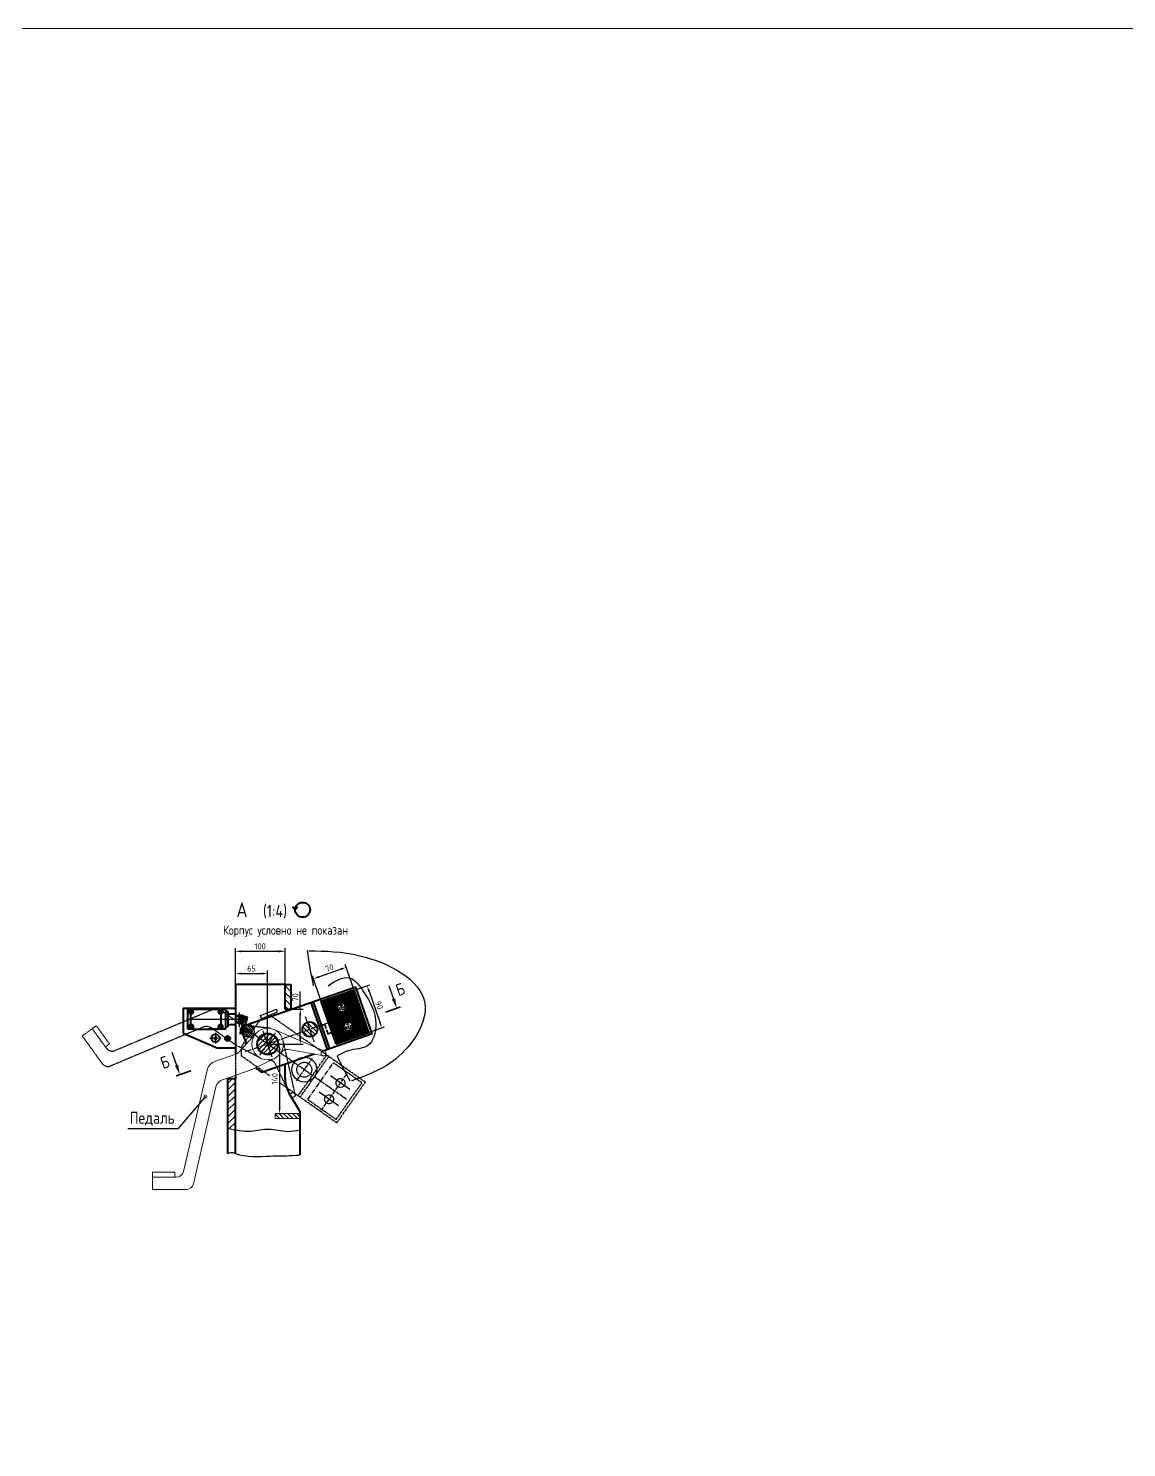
# Model space of a CAD drawing. Header units: millimetres. Extents: x 467 to 39028, y -12467 to 24298.
# Drawn here: x 27612 to 29822, y 9491 to 12346 of the extents above; entities that cross this region are included whole.
import ezdxf
from ezdxf.enums import TextEntityAlignment as Align

# ---------------------------------------------------------------- set-up
doc = ezdxf.new("R2010")
doc.units = ezdxf.units.MM
for name, pattern in [('CENTER', [50.8, 31.75, -6.35, 6.35, -6.35]), ('CENTER2', [1.125, 0.75, -0.125, 0.125, -0.125]), ('HIDDEN', [9.525, 6.35, -3.175]), ('PHANTOM', [2.5, 1.25, -0.25, 0.25, -0.25, 0.25, -0.25])]:
    doc.linetypes.add(name, pattern=pattern)
for name, color, linetype in [('atr_sbr', 7, 'Continuous'), ('Bord', 1, 'Continuous'), ('Cen', 5, 'CENTER'), ('CEN2', 5, 'CENTER2'), ('Dim', 7, 'Continuous'), ('Hatch', 250, 'Continuous'), ('Hide', 250, 'HIDDEN'), ('PHAN', 5, 'PHANTOM'), ('Text', 3, 'Continuous'), ('Textb', 6, 'Continuous')]:
    doc.layers.add(name, color=color, linetype=linetype)
doc.layers.add('Con', color=6, linetype='Continuous', lineweight=18)
doc.layers.add('Cont', color=6, linetype='Continuous', lineweight=40)
doc.styles.add('GOST2_304', font='cs_gost2304.shx', dxfattribs={"oblique": 15})
doc.styles.get("Standard").update_dxf_attribs({"font": 'ISOCP.SHX', "oblique": 15, "bigfont": 'bigfont.shx'})
doc.styles.add('Style1', font='romans.shx', dxfattribs={"width": 0.8})
doc.dimstyles.new('LIN_4', dxfattribs={"dimscale": 4, "dimtxt": 3, "dimasz": 3, "dimexe": 1.5, "dimexo": 0, "dimgap": 1, "dimtad": 1, "dimdec": 0, "dimzin": 13, "dimdsep": 46, "dimtxsty": 'Style1', "dimcen": 0, "dimclrt": 3, "dimadec": 0, "dimazin": 0, "dimtfac": 1, "dimtdec": 0, "dimtmove": 0, "dimatfit": 3, "dimfxl": 1, "dimtolj": 1, "dimtzin": 13, "dimarcsym": 0})
doc.dimstyles.new('Poz_15', dxfattribs={"dimscale": 15, "dimtxt": 6, "dimasz": 3, "dimexe": 1.25, "dimexo": 0, "dimgap": 1.5, "dimtad": 2, "dimtih": 1, "dimtoh": 1, "dimdec": 0, "dimtxsty": 'Style1', "dimblk": 'DOTSMALL', "dimcen": 2.5, "dimclrt": 6, "dimadec": 0, "dimazin": 0, "dimtfac": 1, "dimtdec": 0, "dimtmove": 0, "dimatfit": 3, "dimldrblk": 'DOTSMALL', "dimfxl": 1, "dimarcsym": 0})

# ---------------------------------------------------------------- blocks, each defined once
blk = doc.blocks.new('еншае')
at = {"layer": 'CEN2', "linetype": 'Continuous'}
for p, q in [((34921.6, 94.8), (34921.6, 65.4)), ((34815.2, 79), (34938.5, 79))]:
    blk.add_line(p, q, dxfattribs=at)
at = {"layer": 'Cont'}
for p, q in [((34817.7, 99.2), (34817.7, 58.7)), ((34829.2, 99.2), (34817.7, 99.2)), ((34827.9, 94.7), (34820.4, 94.5)), ((34820.4, 93.3), (34827.9, 93.5)), ((34824.2, 89.2), (34824.2, 68.8)), ((34829, 98.8), (34879.4, 98.8)), ((34829, 94), (34829, 98.8)), ((34829.2, 99.2), (34859.2, 99.2)), ((34893.7, 99.2), (34859.2, 99.2)), ((34879.4, 98.8), (34879.4, 94)), ((34887.9, 94.6), (34880.4, 94.6)), ((34880.4, 93.4), (34887.9, 93.4)), ((34884.2, 68.8), (34884.2, 89.2)), ((34893.7, 79), (34893.7, 99.2)), ((34898.7, 94.2), (34893.7, 94.2)), ((34898.7, 63.7), (34898.7, 94.2)), ((34898.7, 89.5), (34913.7, 89.5)), ((34913.7, 68.5), (34913.7, 89.5)), ((34817.7, 58.7), (34893.7, 58.7)), ((34827.9, 64.6), (34820.4, 64.6)), ((34820.4, 63.4), (34827.9, 63.4)), ((34829, 64), (34829, 59.2)), ((34829, 59.2), (34879.4, 59.2)), ((34879.4, 59.2), (34879.4, 64)), ((34887.9, 64.7), (34880.4, 64.5)), ((34880.4, 63.3), (34888, 63.5)), ((34893.7, 58.7), (34893.7, 79)), ((34898.7, 63.7), (34893.7, 63.7)), ((34898.7, 68.5), (34913.7, 68.5)), ((34913.7, 85.2), (34915.7, 85.2)), ((34913.7, 72.7), (34915.7, 72.7)), ((34924.8, 84.8), (34915.2, 84.8)), ((34915.2, 73.2), (34924.8, 73.2)), ((34924.8, 73.2), (34924.8, 84.8))]:
    blk.add_line(p, q, dxfattribs=at)
for centre, radius in [((34824.2, 94), 4.25), ((34884.2, 94), 4.25), ((34824.2, 64), 4.25), ((34884.2, 64), 4.25), ((34921.5, 78.9), 1.96)]:
    blk.add_circle(centre, radius, dxfattribs=at)
for centre, radius, start, end in [((34824.2, 94), 3.81, 171.9988, 190.1177), ((34824.2, 94), 4.79, 270, 0), ((34824.2, 94), 3.81, 351.9988, 10.1177), ((34884.2, 94), 4.79, 180, 270), ((34884.2, 94), 3.81, 171.4607, 189.5796), ((34884.2, 94), 3.81, 351.4607, 9.5796), ((34921.6, 79), 8.6, 222.5121, 137.4879), ((34824.2, 64), 3.81, 170.8375, 188.9564), ((34824.2, 64), 4.79, 0, 90), ((34824.2, 64), 3.81, 350.8375, 8.9564), ((34884.2, 64), 4.79, 90, 180), ((34884.2, 64), 3.81, 173.0689, 191.1878), ((34884.2, 64), 3.81, 353.0689, 11.1878)]:
    blk.add_arc(centre, radius, start, end, dxfattribs=at)
at = {"layer": 'PHAN'}
for p, q in [((34928.8, 84.8), (34919.2, 84.8)), ((34919.2, 73.2), (34928.8, 73.2)), ((34928.8, 73.2), (34928.8, 84.8))]:
    blk.add_line(p, q, dxfattribs=at)
blk.add_circle((34925.5, 78.9), 1.96, dxfattribs=at)
blk.add_arc((34925.6, 79), 8.6, 222.5121, 137.4879, dxfattribs=at)
blk = doc.blocks.new('*D341')
at = {"layer": 'Defpoints', "color": 0, "transparency": 16777216}
for p in [(28028.7, 10422.9), (28093.7, 10444.7), (28093.7, 10302.9)]:
    blk.add_point(p, dxfattribs=at)
at = {"layer": 'Dim', "color": 0, "lineweight": -2, "transparency": 16777216}
for p, q in [((28028.7, 10422.9), (28028.7, 10450.7)), ((28093.7, 10302.9), (28093.7, 10450.7)), ((28040.7, 10444.7), (28081.7, 10444.7))]:
    blk.add_line(p, q, dxfattribs=at)
at = {"layer": 'Dim', "color": 0, "transparency": 16777216}
for points in [[(28040.7, 10446.7), (28040.7, 10442.7), (28028.7, 10444.7)], [(28081.7, 10446.7), (28081.7, 10442.7), (28093.7, 10444.7)]]:
    blk.add_solid(points, dxfattribs=at)
at = {"layer": 'Dim', "color": 3, "transparency": 16777216, "insert": (28061.2, 10454.7), "char_height": 12, "attachment_point": 5, "style": 'Style1'}
blk.add_mtext('65', dxfattribs=at)
blk = doc.blocks.new('*D336')
at = {"layer": 'Defpoints', "color": 0, "transparency": 16777216}
for p in [(28140.7, 10372.9), (28159.3, 10372.9), (28093.7, 10302.9)]:
    blk.add_point(p, dxfattribs=at)
at = {"layer": 'Dim', "color": 0, "lineweight": -2, "transparency": 16777216}
for p, q in [((28159.3, 10372.9), (28159.3, 10408.4)), ((28140.7, 10372.9), (28165.3, 10372.9)), ((28159.3, 10314.9), (28159.3, 10360.9)), ((28093.7, 10302.9), (28165.3, 10302.9))]:
    blk.add_line(p, q, dxfattribs=at)
at = {"layer": 'Dim', "color": 0, "transparency": 16777216}
for points in [[(28157.3, 10360.9), (28161.3, 10360.9), (28159.3, 10372.9)], [(28157.3, 10314.9), (28161.3, 10314.9), (28159.3, 10302.9)]]:
    blk.add_solid(points, dxfattribs=at)
at = {"layer": 'Dim', "color": 3, "transparency": 16777216, "insert": (28149.3, 10396.7), "char_height": 12, "attachment_point": 5, "rotation": 90, "style": 'Style1'}
blk.add_mtext('70', dxfattribs=at)
blk = doc.blocks.new('*D342')
at = {"layer": 'Defpoints', "color": 0, "transparency": 16777216}
for p in [(28093.7, 10302.9), (28108.7, 10162.9), (28117.8, 10162.9)]:
    blk.add_point(p, dxfattribs=at)
at = {"layer": 'Dim', "color": 0, "lineweight": -2, "transparency": 16777216}
for p, q in [((28093.7, 10302.9), (28123.8, 10302.9)), ((28117.8, 10290.9), (28117.8, 10174.9)), ((28108.7, 10162.9), (28123.8, 10162.9))]:
    blk.add_line(p, q, dxfattribs=at)
at = {"layer": 'Dim', "color": 0, "transparency": 16777216}
for points in [[(28115.8, 10290.9), (28119.8, 10290.9), (28117.8, 10302.9)], [(28115.8, 10174.9), (28119.8, 10174.9), (28117.8, 10162.9)]]:
    blk.add_solid(points, dxfattribs=at)
at = {"layer": 'Dim', "color": 3, "transparency": 16777216, "insert": (28107.8, 10232.9), "char_height": 12, "attachment_point": 5, "rotation": 90, "style": 'Style1'}
blk.add_mtext('140', dxfattribs=at)
blk = doc.blocks.new('*D343')
at = {"layer": 'Defpoints', "color": 0, "transparency": 16777216}
for p in [(28128.7, 10489.4), (28028.7, 10422.9), (28128.7, 10422.9)]:
    blk.add_point(p, dxfattribs=at)
at = {"layer": 'Dim', "color": 0, "lineweight": -2, "transparency": 16777216}
for p, q in [((28028.7, 10422.9), (28028.7, 10495.4)), ((28040.7, 10489.4), (28116.7, 10489.4)), ((28128.7, 10422.9), (28128.7, 10495.4))]:
    blk.add_line(p, q, dxfattribs=at)
at = {"layer": 'Dim', "color": 0, "transparency": 16777216}
for points in [[(28040.7, 10491.4), (28040.7, 10487.4), (28028.7, 10489.4)], [(28116.7, 10491.4), (28116.7, 10487.4), (28128.7, 10489.4)]]:
    blk.add_solid(points, dxfattribs=at)
at = {"layer": 'Dim', "color": 3, "transparency": 16777216, "insert": (28078.7, 10499.4), "char_height": 12, "attachment_point": 5, "style": 'Style1'}
blk.add_mtext('100', dxfattribs=at)
blk = doc.blocks.new('razrez07')
at = {"layer": 'Text'}
blk.add_lwpolyline([(0, 12), (0, 5)], dxfattribs=at)
at = {"layer": 'Text', "const_width": 0.8}
blk.add_lwpolyline([(-2, 0), (6, 0)], dxfattribs=at)
at = {"layer": 'Text'}
blk.add_lwpolyline([(0, 0, 0, 1.76, 0), (0, 5, 1.76, 1.76, 0)], format="xyseb", dxfattribs=at)
at = {"layer": 'Textb', "style": 'GOST2_304', "oblique": 15}
blk.add_attdef('А', (-7.09, 5.4), '', height=6, dxfattribs=at)
blk = doc.blocks.new('*D344')
at = {"layer": 'Defpoints', "color": 0, "transparency": 16777216}
for p in [(28251.8, 10457.2), (28267.8, 10411.2), (28201.7, 10388.2)]:
    blk.add_point(p, dxfattribs=at)
at = {"layer": 'Dim', "color": 0, "lineweight": -2, "transparency": 16777216}
for p, q in [((28197, 10438.1), (28240.5, 10453.2)), ((28267.8, 10411.2), (28249.8, 10462.8)), ((28201.7, 10388.2), (28183.7, 10439.8))]:
    blk.add_line(p, q, dxfattribs=at)
at = {"layer": 'Dim', "color": 0, "transparency": 16777216}
for points in [[(28239.8, 10455.1), (28241.1, 10451.3), (28251.8, 10457.2)], [(28196.4, 10440), (28197.7, 10436.2), (28185.7, 10434.1)]]:
    blk.add_solid(points, dxfattribs=at)
at = {"layer": 'Dim', "color": 3, "transparency": 16777216, "insert": (28218, 10456), "char_height": 12, "attachment_point": 5, "rotation": 19.2077, "style": 'Style1'}
blk.add_mtext('70', dxfattribs=at)
blk = doc.blocks.new('*D345')
at = {"layer": 'Defpoints', "color": 0, "transparency": 16777216}
for p in [(28259.6, 10408.3), (28323.4, 10335.3), (28289.2, 10323.4)]:
    blk.add_point(p, dxfattribs=at)
at = {"layer": 'Dim', "color": 0, "lineweight": -2, "transparency": 16777216}
for p, q in [((28259.6, 10408.3), (28299.5, 10422.2)), ((28297.7, 10408.9), (28319.5, 10346.6)), ((28289.2, 10323.4), (28329.1, 10337.2))]:
    blk.add_line(p, q, dxfattribs=at)
at = {"layer": 'Dim', "color": 0, "transparency": 16777216}
for points in [[(28299.6, 10409.6), (28295.9, 10408.3), (28293.8, 10420.3)], [(28321.3, 10347.3), (28317.6, 10345.9), (28323.4, 10335.3)]]:
    blk.add_solid(points, dxfattribs=at)
at = {"layer": 'Dim', "color": 3, "transparency": 16777216, "insert": (28318, 10381), "char_height": 12, "attachment_point": 5, "rotation": 289.2077, "style": 'Style1'}
blk.add_mtext('90', dxfattribs=at)
blk = doc.blocks.new('60160800000000100100001478')
at = {"color": 5, "linetype": 'CENTER', "ltscale": 0.372}
blk.add_line((-3.5, 0), (18, 0), dxfattribs=at)
at = {"ltscale": 0.372}
for p, q in [((0.5, 5.5), (0, 5.5)), ((0, 5.5), (0, 0.9)), ((0, 0.9), (0.5, 0.9)), ((0.5, 0.9), (0.5, 5.5)), ((0.5, 5.5), (3, 3)), ((1.5, 0.9), (0.5, 0.9)), ((1.5, -0.9), (1.5, 0.9)), ((3, 3), (3, -3)), ((3, 3), (14.7807, 3)), ((14.7807, 3), (15, 3)), ((15, 3), (16, 2)), ((15, 3), (15, -3)), ((16, 2), (16, -2)), ((0, -5.5), (0, -0.9)), ((0, -0.9), (1.5, -0.9)), ((0.5, -5.5), (0, -5.5)), ((0.5, -0.9), (0.5, -5.5)), ((3, -3), (0.5, -5.5)), ((3, -3), (14.7807, -3)), ((15, -3), (14.7807, -3)), ((16, -2), (15, -3))]:
    blk.add_line(p, q, dxfattribs=at)
at = {"color": 1, "ltscale": 0.372}
for p, q in [((3, 2.4585), (14.7807, 2.4585)), ((14.7807, 2.4585), (15.5415, 2.4585)), ((3, -2.4585), (14.7807, -2.4585)), ((14.7807, -2.4585), (15.5415, -2.4585))]:
    blk.add_line(p, q, dxfattribs=at)
at = {"layer": 'atr_sbr', "ltscale": 0.372, "flags": 9}
for tag in ['ГАЙКА', 'КОНТРГАЙКА', 'ШАЙБА ПОД ГАЙКУ', 'ШАЙБА ПОД ГОЛОВКУ', 'БОЛТ ИЛИ ВИНТ']:
    blk.add_attdef(tag, (0, 0), '', height=0.2, dxfattribs=at)
blk = doc.blocks.new('1')
at = {"layer": 'Cont'}
for q in [(0.14, 4.02), (2.4, 4.02)]:
    blk.add_line((1.27, 2.88), q, dxfattribs=at)
blk.add_circle((4.27, 2.88), 3, dxfattribs=at)
blk = doc.blocks.new('ZNAK04')
at = {"layer": 'Cont'}
blk.add_blockref('1', (30.27, 0.21), dxfattribs=at)
at = {"layer": 'Textb', "style": 'Style1', "width": 0.8}
for tag, height, p in [('А-А', 6, (13.88, 0.1)), ('SC', 5, (28.73, 0.1))]:
    blk.add_attdef(tag, text='', height=height, dxfattribs=at).set_placement(p, align=Align.RIGHT)
blk.add_attdef('45%%D(1)', (38.24, 0.1), '', height=5, dxfattribs=at)
blk = doc.blocks.new('_DotSmall')
at = {"color": 0, "linetype": 'ByBlock', "const_width": 0.5}
blk.add_lwpolyline([(-0.0625, 0, 1), (0.0625, 0, 1)], format="xyb", close=True, dxfattribs=at)
blk = doc.blocks.new('ZNAK01')
at = {"layer": 'Textb', "style": 'Style1', "width": 0.8}
blk.add_attdef('А', text='', height=6, dxfattribs=at).set_placement((3.95, -0.02), align=Align.RIGHT)
blk.add_attdef('SC(1)', (5.07, -0.02), '', height=5, dxfattribs=at)

msp = doc.modelspace()

# ---------------------------------------------------------------- hatches: boundary and pattern name
at = {"layer": 'Cont'}
h = msp.add_hatch(dxfattribs=at)
h.set_pattern_fill('ANSI31', color=256, angle=334)
h.set_pattern_definition([(19, (-7005.8104, 10817.1073), (-1.0336789, 3.00202148), [])])
h.paths.add_polyline_path([(28234.75, 10399.682), (28201.698, 10388.168), (28216.503, 10345.673), (28249.555, 10357.188), (28245.936, 10367.575, -0.51618091), (28233.975, 10376.074, -0.3191038), (28240.014, 10384.573)])
h.paths.add_polyline_path([(28267.801, 10411.197), (28236.859, 10400.417, 0.00615426), (28241.296, 10384.916, -0.47029958), (28251.975, 10376.074, -0.29540307), (28246.66, 10367.863, 0.0084233), (28253.92, 10347.024, -0.48905423), (28265.134, 10338.301, -0.27889919), (28260.313, 10330.33, 0.00615426), (28266.468, 10315.427), (28297.411, 10326.207)])
h.paths.add_polyline_path([(28236.859, 10400.417), (28234.75, 10399.682), (28240.014, 10384.573, -0.03691891), (28241.296, 10384.916, -0.00615426)])
h.paths.add_polyline_path([(28253.173, 10346.8), (28249.555, 10357.188), (28216.503, 10345.673), (28231.308, 10303.178), (28264.359, 10314.693), (28259.095, 10329.802, -0.51618091), (28247.134, 10338.301, -0.3191038)])
h.paths.add_polyline_path([(28260.313, 10330.33, -0.03691891), (28259.095, 10329.802), (28264.359, 10314.693), (28266.468, 10315.427, -0.00615426)])
h.paths.add_polyline_path([(28250.202, 10357.413), (28249.555, 10357.188), (28253.173, 10346.8, -0.02165906), (28253.92, 10347.024, -0.00421158)], flags=17)
h.paths.add_polyline_path([(28246.66, 10367.863, -0.02165906), (28245.936, 10367.575), (28249.555, 10357.188), (28250.202, 10357.413, -0.00421158)], flags=17)
at = {"layer": 'Hatch'}
h = msp.add_hatch(dxfattribs=at)
h.set_pattern_fill('ANSI31', color=256, scale=3, angle=90)
h.set_pattern_definition([(135, (-7015.81, 1017.634), (-6.735192, -6.735192), [])])
h.paths.add_polyline_path([(28140.74, 10422.904), (28128.74, 10422.904), (28128.74, 10372.904), (28140.74, 10372.904)])
h = msp.add_hatch(dxfattribs=at)
h.set_pattern_fill('ANSI31', color=256)
h.set_pattern_definition([(45, (-1461.8597, 10817.1073), (-2.24506403, 2.24506403), [])])
edge = h.paths.add_edge_path()
edge.add_spline(control_points=[(28049.44, 10342.111), (28048.943, 10342.304), (28048.118, 10342.624), (28046.138, 10343.198), (28044.608, 10342.999), (28043.434, 10342.846)], knot_values=[0, 0, 0, 0, 1.6022029, 2.65712637, 6.1426929, 6.1426929, 6.1426929, 6.1426929], degree=3, periodic=0)
edge.add_line((28043.434, 10342.846), (28042.272, 10338.349))
edge.add_line((28042.272, 10338.349), (28042.756, 10338.224))
edge.add_line((28042.756, 10338.224), (28044.551, 10335.178))
edge.add_line((28044.551, 10335.178), (28047.456, 10334.428))
edge.add_line((28047.456, 10334.428), (28049.44, 10342.111))
h.paths.add_polyline_path([(28045.956, 10328.618), (28043.051, 10329.369), (28040.005, 10327.573), (28039.521, 10327.698), (28038.74, 10324.673), (28038.74, 10324.271), (28044.452, 10322.796)])
h = msp.add_hatch(dxfattribs=at)
h.set_pattern_fill('ANSI31', color=256, angle=90)
h.set_pattern_definition([(135, (-1461.8597, 10817.1073), (-2.24506403, -2.24506403), [])])
edge = h.paths.add_edge_path()
edge.add_spline(control_points=[(28054.853, 10317.118), (28058.968, 10316.529), (28063.681, 10316.893), (28065.863, 10321.001), (28066.253, 10322.177)], knot_values=[7.74833299, 7.74833299, 7.74833299, 7.74833299, 18.89931451, 22.62501726, 22.62501726, 22.62501726, 22.62501726], degree=3, periodic=0)
edge.add_line((28066.253, 10322.177), (28060.989, 10325.868))
edge.add_line((28060.989, 10325.868), (28054.853, 10317.118))
edge = h.paths.add_edge_path()
edge.add_line((28045.956, 10328.618), (28044.452, 10322.796))
edge.add_line((28044.452, 10322.796), (28045.712, 10319.178))
edge.add_spline(control_points=[(28045.712, 10319.178), (28048.853, 10318.352), (28051.993, 10317.527), (28054.853, 10317.118)], knot_values=[0, 0, 0, 0, 7.74833299, 7.74833299, 7.74833299, 7.74833299], degree=3, periodic=0)
edge.add_line((28054.853, 10317.118), (28066.071, 10333.116))
edge.add_spline(control_points=[(28066.071, 10333.116), (28065.481, 10334.956), (28063.021, 10339.698), (28058.36, 10341.386), (28055.35, 10342.477)], knot_values=[32.58705848, 32.58705848, 32.58705848, 32.58705848, 37.68923427, 46.98657212, 46.98657212, 46.98657212, 46.98657212], degree=3, periodic=0)
edge.add_line((28055.35, 10342.477), (28048.96, 10340.25))
edge.add_line((28048.96, 10340.25), (28047.456, 10334.428))
edge.add_line((28047.456, 10334.428), (28055.958, 10332.232))
edge.add_line((28055.958, 10332.232), (28056.17, 10332.177))
edge.add_line((28056.17, 10332.177), (28056.888, 10330.959))
edge.add_line((28056.888, 10330.959), (28055.888, 10327.086))
edge.add_line((28055.888, 10327.086), (28054.67, 10326.368))
edge.add_line((28054.67, 10326.368), (28045.956, 10328.618))
h = msp.add_hatch(dxfattribs=at)
h.set_pattern_fill('ANSI31', color=256, scale=2, angle=90)
h.set_pattern_definition([(135, (-7005.8104, 10817.1073), (-4.4901281, -4.4901281), [])])
h.paths.add_polyline_path([(28192.895, 10337.448), (28178.73, 10332.513), (28178.73, 10347.513, -0.3191038)])
h.paths.add_polyline_path([(28178.73, 10332.513), (28173.795, 10346.678, -0.08400608), (28178.73, 10347.513)])
h.paths.add_polyline_path([(28178.73, 10332.513), (28164.565, 10327.578, -0.08400608), (28163.73, 10332.513, -0.3191038), (28173.795, 10346.678)])
h.paths.add_polyline_path([(28178.73, 10317.513, -0.3191038), (28164.565, 10327.578), (28178.73, 10332.513)])
h.paths.add_polyline_path([(28183.665, 10318.348, -0.08400608), (28178.73, 10317.513), (28178.73, 10332.513)])
h.paths.add_polyline_path([(28183.665, 10318.348), (28178.73, 10332.513), (28192.895, 10337.448, -0.08400608), (28193.73, 10332.513, -0.3191038)])
h = msp.add_hatch(dxfattribs=at)
h.set_pattern_fill('ANSI31', color=256, scale=2)
h.set_pattern_definition([(45, (-7005.8104, 10817.1073), (-4.4901281, 4.4901281), [])])
h.paths.add_polyline_path([(28093.74, 10302.904), (28073.909, 10295.995, -0.08400608), (28072.74, 10302.904, -0.11301778), (28074.832, 10312.041)])
h.paths.add_polyline_path([(28084.725, 10283.937, -0.20059372), (28073.909, 10295.995), (28093.74, 10302.904), (28093.74, 10302.592)])
h.paths.add_polyline_path([(28093.74, 10281.904, -0.11138058), (28084.725, 10283.937), (28093.74, 10302.592)])
h.paths.add_polyline_path([(28100.649, 10283.073, -0.08400608), (28093.74, 10281.904), (28093.74, 10302.592), (28093.803, 10302.722)])
h.paths.add_polyline_path([(28100.649, 10283.073), (28093.803, 10302.722), (28093.862, 10302.845), (28112.648, 10293.766, -0.19891237)])
h.paths.add_polyline_path([(28114.74, 10302.904, -0.11301778), (28112.648, 10293.766), (28093.862, 10302.845), (28093.921, 10302.967), (28113.571, 10309.813, -0.08400608)])
h.paths.add_polyline_path([(28113.571, 10309.813), (28093.921, 10302.967), (28102.999, 10321.752, -0.19723209)])
h.paths.add_polyline_path([(28093.921, 10302.967), (28093.74, 10302.904), (28093.74, 10323.904, -0.11465557), (28102.999, 10321.752)])
h.paths.add_polyline_path([(28093.74, 10302.904), (28086.831, 10322.735, -0.08400608), (28093.74, 10323.904)])
h.paths.add_polyline_path([(28093.74, 10302.904), (28074.832, 10312.041, -0.19891237), (28086.831, 10322.735)])
h = msp.add_hatch(dxfattribs=at)
h.set_pattern_fill('ANSI31', color=256, scale=3)
h.set_pattern_definition([(45, (-7015.81, 1017.634), (-6.735192, 6.735192), [])])
edge = h.paths.add_edge_path()
edge.add_line((28028.74, 10232.904), (28012.74, 10232.904))
edge.add_line((28012.74, 10232.904), (28012.74, 10133.737))
edge.add_spline(control_points=[(28012.74, 10133.737), (28015.597, 10133.111), (28018.454, 10132.485), (28021.311, 10131.885)], knot_values=[0, 0, 0, 0, 8.63925701, 8.63925701, 8.63925701, 8.63925701], degree=3, periodic=0)
edge.add_spline(control_points=[(28021.311, 10131.885), (28023.787, 10131.366), (28026.263, 10130.866), (28028.74, 10130.405)], knot_values=[8.63925701, 8.63925701, 8.63925701, 8.63925701, 16.12702817, 16.12702817, 16.12702817, 16.12702817], degree=3, periodic=0)
edge.add_line((28028.74, 10130.405), (28028.74, 10232.904))
h = msp.add_hatch(dxfattribs=at)
h.set_pattern_fill('ANSI31', color=256, scale=2, angle=90, style=0)
h.set_pattern_definition([(135, (-7015.8104, 1022.634), (-4.4901281, -4.4901281), [])])
h.paths.add_polyline_path([(28158.74, 10162.904), (28108.74, 10162.904), (28108.74, 10152.904), (28158.74, 10152.904)])

# ---------------------------------------------------------------- linework, layer by layer
at = {"color": 3, "const_width": 3.5}
for points in [[(28195.569, 10337.971), (28208.503, 10342.477), (28211.549, 10333.736)], [(28228.11, 10328.131), (28215.264, 10323.381), (28212.054, 10332.064)]]:
    msp.add_lwpolyline(points, dxfattribs=at)
at = {"layer": 'Bord'}
for centre, radius, start, end in [((28868.74, 10572.904), 700.002, 186.710329, 192.606631), ((27988.74, 10314.705), 3, 204.711573, 105.81179), ((28868.74, 10572.904), 700.002, 204.836801, 209.418788)]:
    msp.add_arc(centre, radius, start, end, dxfattribs=at)
for points, knots in [([(28176.743, 10490.574), (28209.717, 10489.934), (28294.68, 10488.287), (28453.581, 10406.748), (28363.114, 10264.945), (28293.226, 10239.726), (28262.211, 10228.535)], [0, 0, 0, 0, 102.84487334, 265.00617382, 390.66290236, 490.91188026, 490.91188026, 490.91188026, 490.91188026]), ([(28215.346, 10420.124), (28229.008, 10429.779), (28258.976, 10447.814), (28294.423, 10398.003), (28318.045, 10355.094), (28303.199, 10291.892), (28259.786, 10293.603), (28240.709, 10282.924), (28233.482, 10278.878)], [31.20103714, 31.20103714, 31.20103714, 31.20103714, 76.91467644, 117.07931147, 186.05462375, 232.3218147, 273.15782779, 298.05921502, 298.05921502, 298.05921502, 298.05921502]), ([(28043.434, 10342.846), (28044.608, 10342.999), (28046.138, 10343.198), (28048.118, 10342.624), (28048.943, 10342.304), (28049.44, 10342.111)], [0, 0, 0, 0, 3.48556653, 4.54049001, 6.1426929, 6.1426929, 6.1426929, 6.1426929]), ([(28045.712, 10319.178), (28053.373, 10317.164), (28068.65, 10313.149), (28067.452, 10338.092), (28058.36, 10341.386), (28055.35, 10342.477)], [0, 0, 0, 0, 18.89931451, 37.68923427, 46.98657212, 46.98657212, 46.98657212, 46.98657212]), ([(28012.74, 10133.737), (28028.573, 10130.266), (28056.421, 10124.161), (28096.839, 10135.837), (28129.584, 10124.774), (28150.408, 10128.553), (28158.74, 10130.065)], [0, 0, 0, 0, 47.88042576, 84.21196323, 121.9084675, 147.04742744, 147.04742744, 147.04742744, 147.04742744]), ([(28012.74, 10082.904), (28015.824, 10083.976), (28021.225, 10085.853), (28049.049, 10074.535), (28092.788, 10078.321), (28136.016, 10077.887), (28155.773, 10079.672), (28158.74, 10079.941)], [0, 0, 0, 0, 9.39948329, 16.45818341, 87.23281976, 137.78641698, 146.71830224, 146.71830224, 146.71830224, 146.71830224])]:
    msp.add_open_spline(points, degree=3, knots=knots, dxfattribs=at)
at = {"layer": 'Cen', "ltscale": 0.2}
for p, q in [((28265.002, 10312.847), (28234.201, 10401.258)), ((28264.526, 10383.582), (28219.57, 10367.92)), ((28232.665, 10330.124), (28277.623, 10345.787)), ((28201.88, 10169.73), (28255.631, 10246.386))]:
    msp.add_line(p, q, dxfattribs=at)
at = {"layer": 'Cen', "ltscale": 0.3}
for p, q in [((28276.699, 10366.644), (28047.891, 10286.93)), ((28174.345, 10191.424), (28226.015, 10265.113))]:
    msp.add_line(p, q, dxfattribs=at)
at = {"layer": 'Cen', "ltscale": 0.5}
for p, q in [((27977.155, 10314.705), (27999.605, 10314.705)), ((27988.74, 10325.505), (27988.74, 10303.655))]:
    msp.add_line(p, q, dxfattribs=at)
at = {"layer": 'Cen', "ltscale": 4}
for p, q in [((28259.006, 10211.447), (28220.027, 10238.779)), ((28236.041, 10178.696), (28197.062, 10206.028))]:
    msp.add_line(p, q, dxfattribs=at)
at = {"layer": 'CEN2'}
for p, q in [((28187.599, 10307.054), (28169.642, 10358.598)), ((28102.718, 10277.132), (28084.761, 10328.676))]:
    msp.add_line(p, q, dxfattribs=at)
at = {"layer": 'CEN2', "ltscale": 4}
for p, q in [((28252.372, 10191.672), (28053.987, 10330.778)), ((28078.071, 10280.558), (28109.408, 10325.249)), ((28151.951, 10229.159), (28183.288, 10273.85))]:
    msp.add_line(p, q, dxfattribs=at)
at = {"layer": 'Con'}
for p, q in [((28071.03, 10325.449), (28035.863, 10286.784)), ((28208.265, 10288.448), (28106.75, 10332.14)), ((27987.214, 10267.909), (28029.701, 10282.711)), ((28203.482, 10279.712), (28135.71, 10291.908)), ((27971.918, 10250.285), (27924.444, 10046.802)), ((28001.05, 10230.372), (28060.509, 10251.086)), ((28104.267, 10272.685), (28062.245, 10251.817)), ((27989.745, 10216.661), (27944.283, 10021.802)), ((27861.74, 10035.21), (27861.74, 10045.21)), ((27861.74, 10045.21), (27906.74, 10045.21)), ((27909.836, 10035.21), (27861.74, 10035.21)), ((27861.74, 10035.21), (27861.74, 10010.21)), ((27906.74, 10045.21), (27906.74, 10035.21)), ((27861.74, 10010.21), (27929.675, 10010.21))]:
    msp.add_line(p, q, dxfattribs=at)
msp.add_lwpolyline([(25412.503, 12345.535), (33457.637, 12345.535), (33457.637, 6636.959), (25412.503, 6636.959)], close=True, dxfattribs=at)
for centre, radius in [((28093.74, 10302.904), 32), ((28093.74, 10302.904), 22), ((28206.268, 10283.865), 5)]:
    msp.add_circle(centre, radius, dxfattribs=at)
for centre, radius, start, end in [((28024.766, 10296.876), 15, 289.207677, 317.712322), ((28133.053, 10277.146), 15, 79.798463, 146.767095), ((27996.264, 10244.605), 25, 107.1922, 166.867519), ((28055.574, 10265.251), 15, 289.207677, 296.409188), ((28009.222, 10212.117), 20, 104.298538, 166.867519), ((27909.836, 10050.21), 15, 270, 346.867519), ((27929.675, 10025.21), 15, 270, 346.867519)]:
    msp.add_arc(centre, radius, start, end, dxfattribs=at)
at = {"layer": 'Cont'}
for p, q in [((28128.74, 10422.904), (28028.74, 10422.904)), ((28028.74, 10422.904), (28028.74, 10377.904)), ((28128.74, 10422.904), (28140.74, 10422.904)), ((28128.74, 10377.904), (28128.74, 10422.904)), ((28140.74, 10372.904), (28140.74, 10422.904)), ((28270.878, 10417.564), (28048.96, 10340.25)), ((28267.801, 10411.197), (28201.698, 10388.168)), ((28297.411, 10326.207), (28267.801, 10411.197)), ((28303.777, 10323.131), (28270.878, 10417.564)), ((27923.74, 10374.904), (27923.74, 10324.904)), ((27923.74, 10374.904), (28028.74, 10374.904)), ((28028.74, 10377.904), (28028.74, 10361.268)), ((28128.74, 10372.904), (28128.74, 10377.904)), ((28128.74, 10372.904), (28140.74, 10372.904)), ((28214.066, 10291.876), (28181.167, 10386.31)), ((28218.788, 10293.521), (28185.888, 10387.954)), ((28231.308, 10303.178), (28201.698, 10388.168)), ((28028.74, 10344.539), (28028.74, 10282.376)), ((28041.122, 10333.895), (28047.395, 10358.184)), ((28043.74, 10344.031), (28043.74, 10347.908)), ((28053.205, 10356.683), (28047.395, 10358.184)), ((28047.456, 10334.428), (28053.205, 10356.683)), ((27923.74, 10324.904), (27993.74, 10294.705)), ((28016.333, 10314.853), (28009.633, 10314.853)), ((28015.583, 10313.153), (28010.133, 10313.153)), ((28014.733, 10311.703), (28010.968, 10311.703)), ((28012.983, 10314.853), (28012.983, 10318.003)), ((28038.642, 10324.296), (28040.671, 10332.152)), ((28044.452, 10322.796), (28038.642, 10324.296)), ((28044.452, 10322.796), (28045.956, 10328.618)), ((28051.144, 10303.585), (28044.452, 10322.796)), ((28303.777, 10323.131), (28206.458, 10289.226)), ((28231.308, 10303.178), (28297.411, 10326.207)), ((28028.74, 10294.705), (27993.74, 10294.705)), ((28187.438, 10282.6), (28081.859, 10245.817)), ((28069.297, 10255.319), (28081.859, 10245.817)), ((28128.74, 10234.523), (28128.74, 10262.15)), ((28012.74, 10232.904), (28012.74, 10082.904)), ((28028.74, 10232.904), (28012.74, 10232.904)), ((28028.74, 10240.018), (28028.74, 10232.904)), ((28028.74, 10082.904), (28028.74, 10232.904)), ((28158.74, 10167.904), (28137.29, 10203.653)), ((28158.74, 10167.904), (28158.74, 10079.941))]:
    msp.add_line(p, q, dxfattribs=at)
at = {"layer": 'Cont', "lineweight": 18}
for p, q in [((28108.74, 10162.904), (28108.74, 10152.904)), ((28108.74, 10162.904), (28158.74, 10162.904)), ((28108.74, 10152.904), (28158.74, 10152.904))]:
    msp.add_line(p, q, dxfattribs=at)
at = {"layer": 'Cont'}
for centre, radius in [((28242.975, 10376.074), 9), ((28178.73, 10332.513), 15), ((28256.134, 10338.301), 9), ((27988.74, 10314.705), 8), ((27988.74, 10314.705), 2), ((28013.008, 10314.103), 5), ((28093.74, 10302.904), 21)]:
    msp.add_circle(centre, radius, dxfattribs=at)
msp.add_arc((28188.74, 10234.523), 60, 180, 210.963757, dxfattribs=at)
at = {"layer": 'Defpoints'}
msp.add_circle((28167.62, 10251.505), 25, dxfattribs=at)
at = {"layer": 'Hide'}
for centre in [(28242.975, 10376.074), (28256.134, 10338.301)]:
    msp.add_circle(centre, 5, dxfattribs=at)
at = {"layer": 'PHAN'}
for p, q in [((27979.666, 10370.701), (27892.602, 10334.135)), ((28002.912, 10368.651), (28039.822, 10342.924)), ((27740.85, 10333.775), (27720.603, 10319.111)), ((27740.85, 10333.775), (27748.949, 10339.641)), ((27769.063, 10294.822), (27740.85, 10333.775)), ((27748.949, 10339.641), (27775.345, 10303.196)), ((27892.602, 10334.135), (27787.02, 10289.791)), ((27962.891, 10336.541), (27892.602, 10307.02)), ((27980.626, 10335.427), (28032.281, 10299.422)), ((28098.678, 10334.52), (28046.735, 10340.322)), ((27720.603, 10319.111), (27760.452, 10264.09)), ((27892.602, 10307.02), (27778.409, 10259.059)), ((28149.211, 10201.671), (28125.049, 10309.516)), ((27775.345, 10303.196), (27767.246, 10297.33)), ((28075.441, 10276.652), (28033.891, 10298.444)), ((28139.33, 10200.42), (28109.453, 10262.463))]:
    msp.add_line(p, q, dxfattribs=at)
at = {"layer": 'PHAN', "ltscale": 3}
for p, q in [((28078.906, 10360.117), (28111.521, 10372.815)), ((28081.083, 10354.525), (28113.698, 10367.223)), ((28290.294, 10226.148), (28097.882, 10361.066)), ((28113.698, 10367.223), (28111.521, 10372.815)), ((28040.895, 10297.211), (28081.083, 10354.525)), ((28081.083, 10354.525), (28078.906, 10360.117)), ((28028.74, 10282.376), (28028.74, 10240.018)), ((28040.895, 10297.211), (28040.471, 10279.189)), ((28097.603, 10239.128), (28040.471, 10279.189)), ((28155.099, 10198.812), (28212.511, 10280.689)), ((28159.193, 10195.942), (28216.604, 10277.819)), ((28283.33, 10224.925), (28226.015, 10265.113)), ((28232.882, 10144.271), (28117.793, 10224.971)), ((28231.659, 10151.235), (28283.33, 10224.925)), ((28232.882, 10144.271), (28290.294, 10226.148)), ((28174.345, 10191.424), (28231.659, 10151.235))]:
    msp.add_line(p, q, dxfattribs=at)
msp.add_circle((28167.429, 10251.233), 15, dxfattribs=at)
at = {"layer": 'PHAN'}
for centre, radius in [((28240.32, 10224.55), 9), ((28144.327, 10200.6), 5), ((28217.355, 10191.799), 9)]:
    msp.add_circle(centre, radius, dxfattribs=at)
for centre, radius, start, end in [((27989.347, 10347.652), 25, 53.106765, 112.782085), ((27970.636, 10318.101), 20, 50.213104, 112.782085), ((28048.4, 10355.229), 15, 235.122243, 263.626887), ((27781.211, 10303.621), 15, 215.914565, 292.782085), ((27772.601, 10272.889), 15, 215.914565, 292.782085), ((28095.939, 10255.955), 15, 25.713029, 92.681661)]:
    msp.add_arc(centre, radius, start, end, dxfattribs=at)

# ---------------------------------------------------------------- block references
ref = msp.add_blockref('ZNAK04', (27991.378, 10557.435), dxfattribs=dict(xscale=5, yscale=5, zscale=5))
ref.add_attrib('А-А', 'А', dxfattribs={"layer": 'Textb', "height": 30, "style": 'Style1', "width": 0.8}).set_placement((28053.257, 10557.935), align=Align.RIGHT)
ref.add_attrib('SC', '(1:4)', dxfattribs={"layer": 'Textb', "height": 25, "style": 'Style1', "width": 0.8}).set_placement((28132.786, 10557.935), align=Align.RIGHT)
ref = msp.add_blockref('ZNAK01', (28243.526, 10522.88), dxfattribs=dict(xscale=3, yscale=3, zscale=3))
ref.add_attrib('А', 'Корпус условно не показан', dxfattribs={"layer": 'Textb', "height": 18, "style": 'Style1', "width": 0.8}).set_placement((28255.377, 10522.82), align=Align.RIGHT)
ref = msp.add_blockref('razrez07', (28353.514, 10374.884), dxfattribs=dict(xscale=-4, yscale=4, zscale=4, rotation=19.207677415210497))
ref.add_attrib('А', 'Б', (28356.768, 10398.892), dxfattribs={"layer": 'Textb', "height": 24, "rotation": 19.207677, "style": 'Style1', "width": 0.8})
ref = msp.add_blockref('razrez07', (27917.018, 10241.336), dxfattribs=dict(xscale=4, yscale=4, zscale=4, rotation=19.207677415215976))
ref.add_attrib('А', 'Б', (27883.147, 10252.409), dxfattribs={"layer": 'Textb', "height": 24, "rotation": 19.207677, "style": 'Style1', "width": 0.8})
at = {"layer": 'CEN2', "ltscale": 4, "xscale": -1, "rotation": 180}
msp.add_blockref('еншае', (-6884.83, 10431.899), dxfattribs=at)
at = {"layer": 'Cont', "ltscale": 0.372, "rotation": 345.51760988910905}
msp.add_blockref('60160800000000100100001478', (28040.897, 10333.024), dxfattribs=at)

# ---------------------------------------------------------------- texts
at = {"layer": 'Dim', "color": 6, "insert": (27906.473, 10138.695), "char_height": 24, "attachment_point": 9, "style": 'Style1'}
msp.add_mtext('Педаль', dxfattribs=at)

# ---------------------------------------------------------------- dimensions: what is measured, and where the dimension line sits
at = {"layer": 'Dim'}
for base, p2, picture, middle in [((28128.74, 10489.427), (28128.74, 10422.904), '*D343', (28078.74, 10499.427)), ((28093.74, 10444.655), (28093.74, 10302.904), '*D341', (28061.24, 10454.655))]:
    dim = msp.add_linear_dim(base=base, p1=(28028.74, 10422.904), p2=p2, dimstyle='LIN_4', override={"dimtp": 0.1, "dimtm": 0.1, "dimtfac": 0.71, "dimtdec": 2, "dimtolj": 0, "dimtzin": 8}, dxfattribs=at)
    dim.commit()
    dim.dimension.update_dxf_attribs({"geometry": picture, "text_midpoint": middle})
for base, p1, p2, angle, picture, middle in [((28251.79, 10457.156), (28201.698, 10388.168), (28267.801, 10411.197), 19.207677, '*D344', (28221.263, 10446.521)), ((28159.306, 10372.904), (28093.74, 10302.904), (28140.74, 10372.904), 90, '*D336', (28159.306, 10396.675))]:
    dim = msp.add_linear_dim(base=base, p1=p1, p2=p2, angle=angle, dimstyle='LIN_4', override={"dimtp": 0.1, "dimtm": 0.1, "dimtfac": 0.71, "dimtdec": 2, "dimtolj": 0, "dimtzin": 8}, dxfattribs=at)
    dim.commit()
    dim.dimension.update_dxf_attribs({"geometry": picture, "text_midpoint": middle, "dimtype": 160})
for base, p1, p2, angle, picture, middle in [((28323.404, 10335.263), (28259.603, 10408.341), (28289.213, 10323.351), 109.207677, '*D345', (28318.042, 10381.048)), ((28117.793, 10162.904), (28093.74, 10302.904), (28108.74, 10162.904), 90, '*D342', (28107.793, 10232.904))]:
    dim = msp.add_linear_dim(base=base, p1=p1, p2=p2, angle=angle, dimstyle='LIN_4', override={"dimtp": 0.1, "dimtm": 0.1, "dimtfac": 0.71, "dimtdec": 2, "dimtolj": 0, "dimtzin": 8}, dxfattribs=at)
    dim.commit()
    dim.dimension.update_dxf_attribs({"geometry": picture, "text_midpoint": middle})

# ---------------------------------------------------------------- leaders
at = {"layer": 'Dim', "annotation_type": 0, "has_hookline": 1, "hookline_direction": 1, "text_width": 91.392}
msp.add_leader([(27968.492, 10197.292), (27912.923, 10132.695), (27909.923, 10132.695)], dimstyle='Poz_15', override={"dimscale": 4, "dimgap": 1.5, "dimtad": 1}, dxfattribs=at)

doc.saveas('drawing.dxf')
